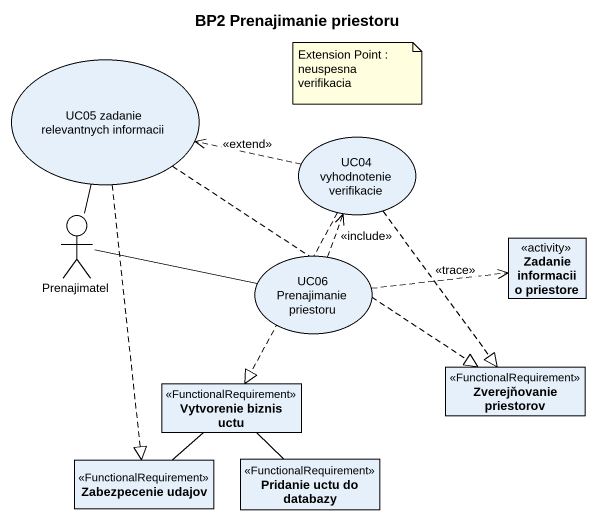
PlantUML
@startuml
title BP2 Prenajimanie priestoru
allowmixing
hide circle
hide empty members
usecase "UC05 zadanie relevantnych informacii" as UC05_zadanie_relevantnych
usecase "UC04 vyhodnotenie verifikacie" as UC04_vyhodnotenie
actor Prenajimatel
class "Zadanie informacii o priestore" as Zadanie_informacii_o <<activity>>
usecase "UC06 Prenajimanie priestoru" as UC06_Prenajimanie_priestoru
class "Vytvorenie biznis uctu" as Vytvorenie_biznis_uctu <<FunctionalRequirement>>
class "Zverejňovanie priestorov" as Zverejňovanie_priestorov <<FunctionalRequirement>>
class "Zabezpecenie udajov" as Zabezpecenie_udajov <<FunctionalRequirement>>
class "Pridanie uctu do databazy" as Pridanie_uctu_do_databazy <<FunctionalRequirement>>
UC05_zadanie_relevantnych ..|> Zverejňovanie_priestorov
UC05_zadanie_relevantnych ..|> Zabezpecenie_udajov
UC04_vyhodnotenie .left.> UC05_zadanie_relevantnych : <<extend>>
UC04_vyhodnotenie ..|> Vytvorenie_biznis_uctu
UC04_vyhodnotenie ..|> Zverejňovanie_priestorov
Prenajimatel -up- UC05_zadanie_relevantnych
Prenajimatel -right- UC06_Prenajimanie_priestoru
UC06_Prenajimanie_priestoru .up.> UC04_vyhodnotenie : <<include>>
UC06_Prenajimanie_priestoru .right.> Zadanie_informacii_o : <<trace>>
Vytvorenie_biznis_uctu -- Zabezpecenie_udajov
Vytvorenie_biznis_uctu -- Pridanie_uctu_do_databazy
note as N1
  Extension Point : neuspesna verifikacia
end note
@enduml
